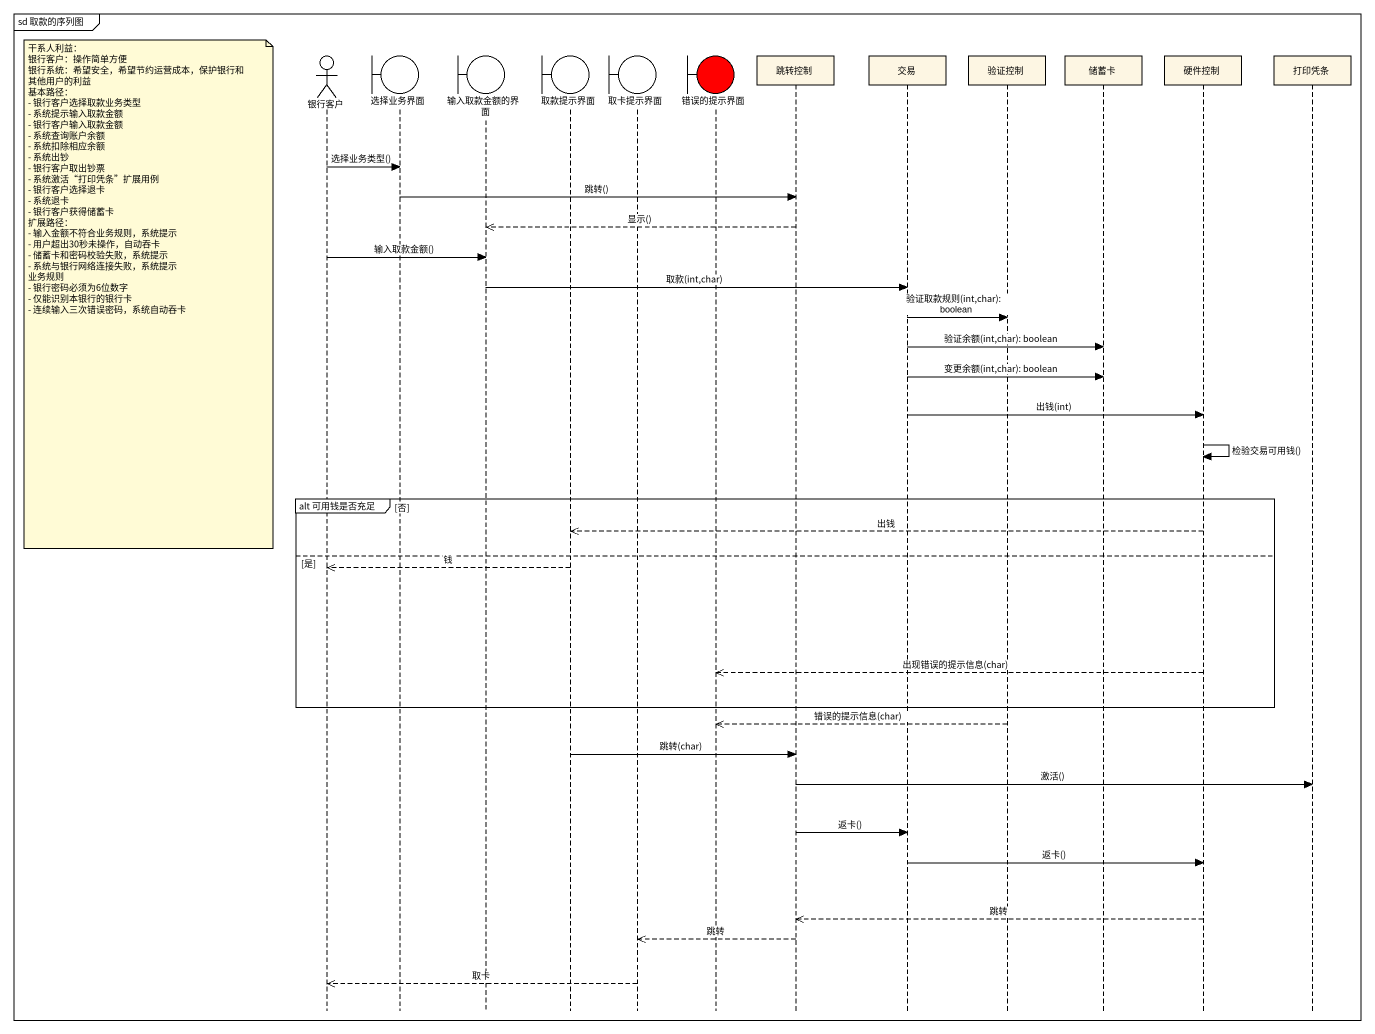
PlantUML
@startuml
mainframe sd 取款的序列图
hide footbox
actor 银行客户
boundary 选择业务界面
boundary 输入取款金额的界面
boundary 取款提示界面
boundary 取卡提示界面
boundary 错误的提示界面 #FF0000
participant 跳转控制
participant 交易
participant 验证控制
participant 储蓄卡
participant 硬件控制
participant 打印凭条

银行客户 -> 选择业务界面 : 选择业务类型()
选择业务界面 -> 跳转控制 : 跳转()
跳转控制 -->> 输入取款金额的界面 : 显示()
银行客户 -> 输入取款金额的界面 : 输入取款金额()
输入取款金额的界面 -> 交易 : 取款(int,char)
note left of 银行客户
  干系人利益：
  银行客户：操作简单方便
  银行系统：希望安全，希望节约运营成本，保护银行和其他用户的利益
  基本路径：
  - 银行客户选择取款业务类型
  - 系统提示输入取款金额
  - 银行客户输入取款金额
  - 系统查询账户余额
  - 系统扣除相应余额
  - 系统出钞
  - 银行客户取出钞票
  - 系统激活“打印凭条”扩展用例
  - 银行客户选择退卡
  - 系统退卡
  - 银行客户获得储蓄卡
  扩展路径：
  - 输入金额不符合业务规则，系统提示
  - 用户超出30秒未操作，自动吞卡
  - 储蓄卡和密码校验失败，系统提示
  - 系统与银行网络连接失败，系统提示
  业务规则
  - 银行密码必须为6位数字
  - 仅能识别本银行的银行卡
  - 连续输入三次错误密码，系统自动吞卡
end note
交易 -> 验证控制 : 验证取款规则(int,char): boolean
交易 -> 储蓄卡 : 验证余额(int,char): boolean
交易 -> 储蓄卡 : 变更余额(int,char): boolean
交易 -> 硬件控制 : 出钱(int)
硬件控制 -> 硬件控制 : 检验交易可用钱()
group alt 可用钱是否充足 [否]
  硬件控制 -->> 取款提示界面 : 出钱
else 是
  取款提示界面 -->> 银行客户 : 钱
  硬件控制 -->> 错误的提示界面 : 出现错误的提示信息(char)
end
验证控制 -->> 错误的提示界面 : 错误的提示信息(char)
取款提示界面 -> 跳转控制 : 跳转(char)
跳转控制 -> 打印凭条 : 激活()
跳转控制 -> 交易 : 返卡()
交易 -> 硬件控制 : 返卡()
硬件控制 -->> 跳转控制 : 跳转
跳转控制 -->> 取卡提示界面 : 跳转
取卡提示界面 -->> 银行客户 : 取卡
@enduml
